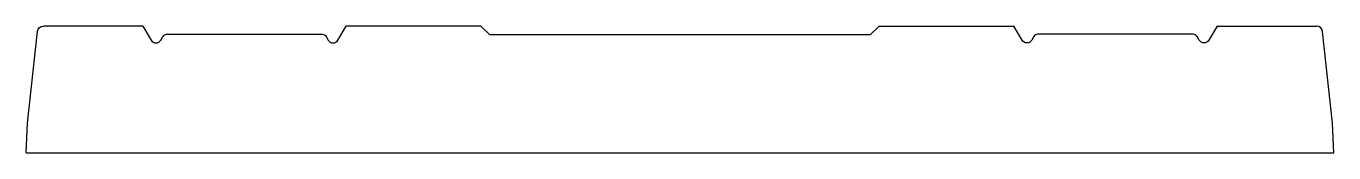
# Model space of a CAD drawing. Header units: metres. Extents: x -1.1 to 1.1, y 0 to 0.21.
import ezdxf

# ---------------------------------------------------------------- set-up
doc = ezdxf.new("R2010")
doc.units = ezdxf.units.M
doc.header["$MEASUREMENT"] = 0

msp = doc.modelspace()

# ---------------------------------------------------------------- linework, layer by layer
for p, q in [((-1.098, 0.05), (-1.081, 0.2049)), ((-0.9035, 0.2138), (-1.071, 0.2138)), ((-0.9035, 0.2138), (-0.8899, 0.1903)), ((-0.8637, 0.2), (-0.6015, 0.2)), ((-0.5754, 0.1903), (-0.5618, 0.2138)), ((-0.335, 0.2138), (-0.5618, 0.2138)), ((-0.32, 0.1988), (-0.335, 0.2138)), ((0.32, 0.1988), (-0.32, 0.1988)), ((0.32, 0.1988), (0.335, 0.2138)), ((0.335, 0.2138), (0.5618, 0.2138)), ((0.5754, 0.1903), (0.5618, 0.2138)), ((0.8637, 0.2), (0.6015, 0.2)), ((0.9035, 0.2138), (0.8899, 0.1903)), ((0.9035, 0.2138), (1.071, 0.2138)), ((1.098, 0.05), (1.081, 0.2049)), ((-0.8734, 0.1903), (-0.8698, 0.1965)), ((-0.5955, 0.1965), (-0.5919, 0.1903)), ((0.5955, 0.1965), (0.5919, 0.1903)), ((0.8734, 0.1903), (0.8698, 0.1965)), ((-1.1, 0), (-1.098, 0.05)), ((1.1, 0), (1.098, 0.05)), ((-1.1, 0), (1.1, 0))]:
    msp.add_line(p, q)
at = {"extrusion": (0, 0, -1)}
for centre, radius, start, end in [((1.071, 0.2038), 0.01, 6.2711, 90), ((0.8637, 0.193), 0.007, 30, 89.9984), ((0.6015, 0.193), 0.007, 90, 150), ((-0.5836, 0.195), 0.0095, 210, 330), ((-0.8816, 0.195), 0.0095, 210, 330)]:
    msp.add_arc(centre, radius, start, end, dxfattribs=at)
for centre, radius, start, end in [((0.6015, 0.193), 0.007, 90, 150), ((0.8637, 0.193), 0.007, 30, 89.9984), ((1.071, 0.2038), 0.01, 6.2711, 90), ((-0.8816, 0.195), 0.0095, 210, 330), ((-0.5836, 0.195), 0.0095, 210, 330)]:
    msp.add_arc(centre, radius, start, end)

doc.saveas('drawing.dxf')
